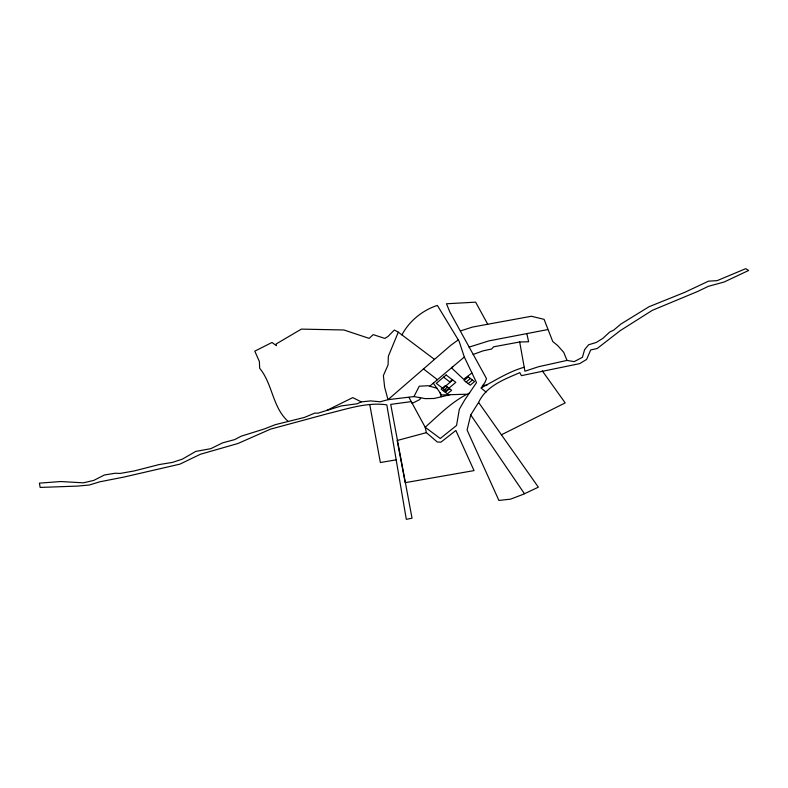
<?xml version="1.0" encoding="UTF-8"?>
<svg xmlns="http://www.w3.org/2000/svg" width="788" height="788" viewBox="0 0 788 788"><rect width="100%" height="100%" fill="white"/><g stroke="black" fill="none" stroke-linecap="round" stroke-linejoin="round"><path stroke-width="1.18" d="M478.592 402.422L470.741 414.931L467.087 430.021L498.902 500.439L510.614 499.149L523.301 494.293L538.352 487.171L478.592 402.422C486.501 385.716 504.054 379.55 519.824 372.625L521.39 375.64L579.741 363.613L586.627 359.417L590.714 349.921L597.156 348.532L620.245 330.635L652.336 310.324L697.636 291.481L708.353 286.33L724.073 282.035L748.6 270.481L745.763 268.659L717.119 280.656L708.501 281.158L684.733 292.348L649.016 306.739L621.082 323.927L613.763 330.074L609.705 332.043L602.889 338.338L596.27 342.465L588.616 344.76L584.578 349.685L582.43 357.319L574.147 361.643L566.996 360.411L538.549 366.716L524.926 371.227L519.686 341.972L493.593 346.819L491.623 349.015L482.896 350.896L473.145 354.472M288.211 421.462C272.313 407.288 272.865 384.278 259.656 368.223L259.38 361.525L254.8 351.152L271.978 342.484L276.48 345.725L276.174 343.952L301.351 329.118L343.903 329.975L369.178 338.377L373.177 334.624L384.82 338.407L387.913 336.555L394.335 330.024L398.295 332.162L388.346 356.255L388.08 364.893L383.382 375.531L384.623 387.125L387.991 399.683L413.966 396.571L425.274 398.639L434.218 398.472L450.165 394.699M420.644 397.694L419.866 399.506L412.203 403.367L408.972 397.398M413.966 396.571L419.255 386.209L428.15 385.726L436.907 388.238M401.939 334.91C409.139 321.08 422.634 310.176 437.36 305.419L459.108 341.234L464.319 357.023L476.533 382.604L464.792 399.821L459.335 409.228L456.557 425.461L440.275 438.483L425.175 427.254L411.257 401.614L390.72 404.382L412.035 518.199L406.312 519.341L386.809 404.835C366.844 402.008 347.104 409.011 327.916 413.621L270.501 429.145L238.006 443.477L200.388 454.262L179.881 464.152L123.42 477.173L99.761 481.813L89.261 485.024L77.451 486.097L40.158 487.427L39.4 483.142L60.646 481.537L83.37 482.827L93.782 480.394L104.4 474.987L115.225 473.243L120.121 473.43L134.127 470.958L159.107 464.575L172.345 462.418L182.363 459.148L195.719 451.425L210.8 448.668L222.659 442.836L234.755 439.586L241.217 436.178L264.256 428.977L275.317 424.663L304.483 417.413L314.688 413.139L318.086 413.148L341.421 405.899L357.181 403.771L361.318 401.88L370.705 400.895L380.23 401.781L387.991 399.683L450.815 345.262L458.301 339.874M481.389 387.785L485.132 382.081L486.501 378.604L449.81 311.91L446.471 303.774L475.627 302.159L487.742 324.242L531.358 316.264L544.094 319.347L552.752 341.529L557.628 345.528L563.715 352.325L566.996 360.411M469.668 392.946C452.676 400.865 439.192 414.774 425.175 427.254L426.397 432.651L437.271 441.989L440.945 442.166L455.868 430.465L474.041 470.594L405.229 482.66L397.162 440.502L426.397 432.651M429.815 386.12L464.319 357.023M452.342 379.727L449.79 381.875L443.585 377.156M442.876 388.376L452.755 380.043M443.25 390.72L447.495 387.135M445.319 392.296L449.564 388.711M466.132 382.032L470.377 378.447M468.2 383.598L472.445 380.013M452.982 366.568L451.504 367.819L463.58 379.284L471.953 373M486.048 392.079L480.995 387.962C495.071 380.574 508.654 371.611 524.247 367.247M501.414 434.789L565.193 402.904L542.262 370.833M326.784 410.44L352.728 397.625L361.318 401.88M460.556 330.901L472.327 327.119L487.742 324.242M469.087 347.134L488.924 340.879L547.571 329.62M396.167 459.828L380.358 462.536L369.749 404.48M466.2 394.217L441.674 394.955L433.311 383.165M519.686 341.972L528.62 341.775L526.876 333.797M483.152 385.105L486.826 385.342M398.295 332.162L434.474 359.387M423.461 368.892L437.419 379.698M470.741 414.931L524.473 493.741M439.99 392.582L441.231 396.728M446.136 374.999L436.256 383.342L445.929 390.69L455.809 382.357L446.136 374.999M445.427 385.559L441.181 389.144L447.387 393.872L451.632 390.277L445.427 385.559M468.308 376.871L464.063 380.456L470.269 385.174L474.524 381.589L468.308 376.871"/></g></svg>
